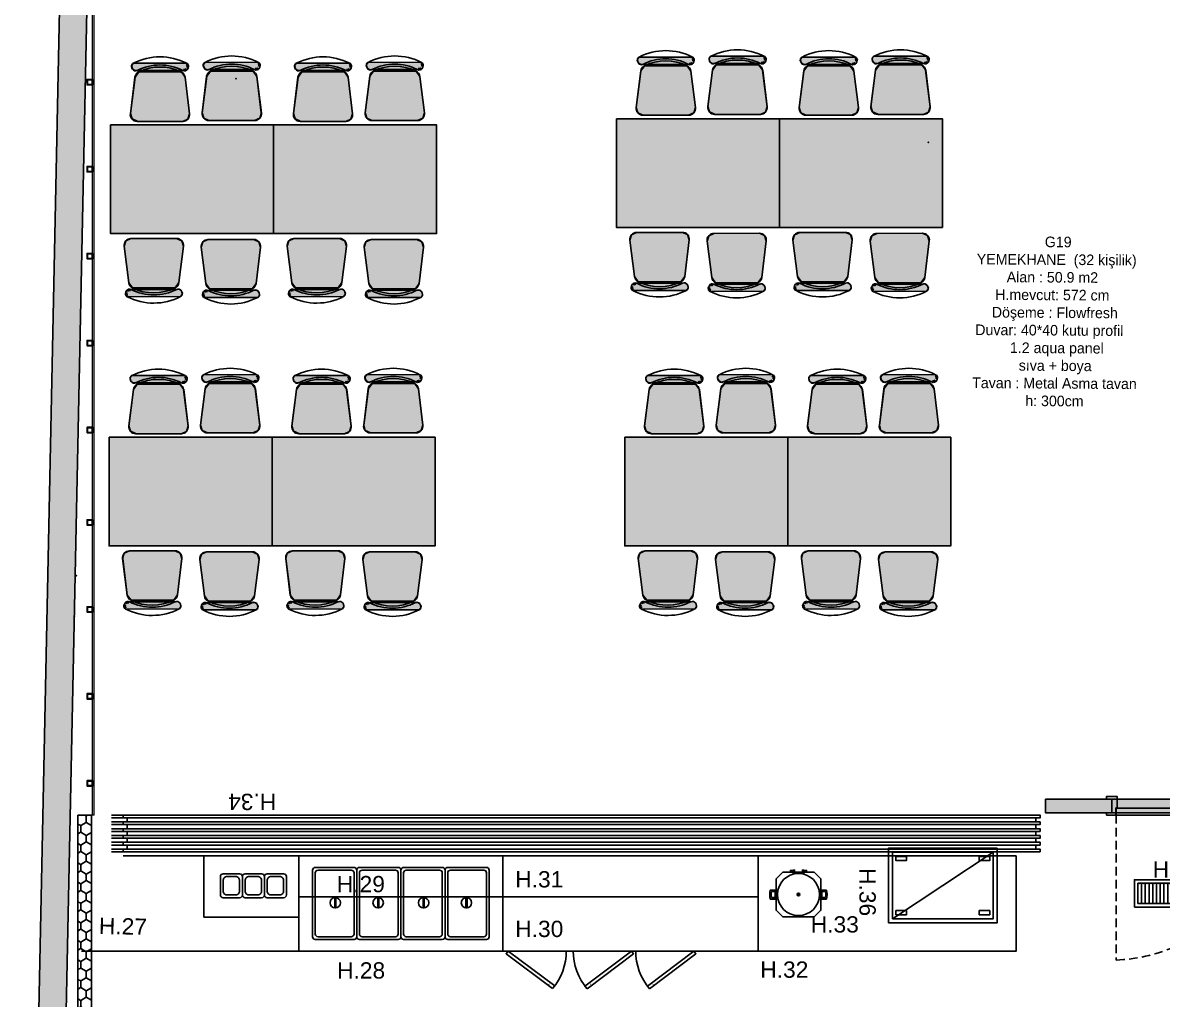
# Model space of a CAD drawing. Header units: millimetres. Extents: x 17474 to 44983, y -1049 to 14585.
# Drawn here: x 17760 to 18599, y 459 to 1178 of the extents above; entities that cross this region are included whole.
import ezdxf

# ---------------------------------------------------------------- set-up
doc = ezdxf.new("R2010")
doc.units = ezdxf.units.MM
doc.linetypes.add('DASHED', pattern=[19.05, 12.7, -6.35])
for name, color, linetype in [('002 Çizgi', 7, 'Continuous'), ('10 CM  SOĞUK ODA PANEL-PASLANMAZ KAPLAMA', 253, 'Continuous'), ('DOOR-YOO', 43, 'Continuous'), ('DUVARIC', 254, 'Continuous'), ('INT-PROFİL', 160, 'Continuous'), ('Kıtc-002 Çizgi', 7, 'Continuous'), ('Kıtc-028 Yer Izgarası', 252, 'Continuous'), ('NOKTA', 7, 'Continuous'), ('S2000-001 Duvar', 6, 'Continuous'), ('S2000-002 Çizgi', 7, 'Continuous'), ('TEFRIS-HAREKETLI_OGE', 54, 'Continuous'), ('TXT-YOO', 7, 'Continuous'), ('YAZI-1_OGE', 255, 'Continuous')]:
    doc.layers.add(name, color=color, linetype=linetype)
doc.layers.add('DÖŞEME', color=7, linetype='Continuous', lineweight=13, true_color=0x616161)
doc.layers.add('INT-AQUAPANEL', color=255, linetype='Continuous', lineweight=13)
doc.styles.add('MEKAN', font='stylu.ttf', dxfattribs={"height": 13})
doc.styles.add('X_Roads$0$Standard', font='arial.ttf')

# ---------------------------------------------------------------- blocks, each defined once
blk = doc.blocks.new('wert6y7u8ı9opkjhgfds')
for p, q in [((35241.13, 26393.81), (35240.62, 26394.67)), ((35281.4, 26393.81), (35281.91, 26394.67)), ((35293.94, 26394.43), (35293.43, 26395.29)), ((35334.21, 26394.43), (35334.72, 26395.29)), ((35239.47, 26361.07), (35242.82, 26387.91)), ((35283.06, 26361.07), (35279.71, 26387.91)), ((35292.28, 26361.68), (35295.63, 26388.52)), ((35335.87, 26361.68), (35332.52, 26388.52)), ((35224.89, 26272.83), (35224.89, 26352.83)), ((35224.89, 26352.83), (35344.89, 26352.83)), ((35244.43, 26355.45), (35278.1, 26355.45)), ((35297.24, 26356.06), (35330.91, 26356.06)), ((35344.89, 26272.83), (35344.89, 26352.83)), ((35344.89, 26272.83), (35224.89, 26272.83)), ((35273.5, 26269.22), (35239.83, 26269.13)), ((35330.27, 26268.55), (35296.6, 26268.47)), ((35234.88, 26263.5), (35238.3, 26236.67)), ((35278.47, 26263.61), (35275.19, 26236.76)), ((35291.65, 26262.83), (35295.07, 26236)), ((35335.24, 26262.94), (35331.96, 26236.09)), ((35236.62, 26230.76), (35236.11, 26229.9)), ((35272.76, 26232.28), (35272.25, 26231.42)), ((35276.89, 26230.86), (35277.41, 26230)), ((35293.39, 26230.09), (35292.88, 26229.23)), ((35333.66, 26230.19), (35334.18, 26229.33))]:
    blk.add_line(p, q)
for centre, radius, start, end in [((35261.27, 26360.09), 42.85, 62.70774, 117.29226), ((35314.07, 26360.71), 42.85, 62.70774, 117.29226), ((35242.76, 26395.95), 2.5, 117.29226, 210.84432), ((35243.28, 26395.09), 2.5, 210.84432, 297.20188), ((35261.27, 26360.09), 36.85, 62.79812, 117.20188), ((35261.27, 26360.09), 35.35, 63.6306, 116.3694), ((35279.25, 26395.09), 2.5, 242.79812, 329.15568), ((35279.25, 26395.09), 1.5, 242.79812, 329.15568), ((35279.77, 26395.95), 1.5, 329.15568, 62.70774), ((35279.77, 26395.95), 2.5, 329.15568, 62.70774), ((35295.57, 26396.57), 2.5, 117.29226, 210.84432), ((35296.09, 26395.71), 2.5, 210.84432, 297.20188), ((35314.07, 26360.71), 36.85, 62.79812, 117.20188), ((35314.07, 26360.71), 35.35, 63.6306, 116.3694), ((35332.06, 26395.71), 2.5, 242.79812, 329.15568), ((35332.06, 26395.71), 1.5, 242.79812, 329.15568), ((35332.58, 26396.57), 1.5, 329.15568, 62.70774), ((35332.58, 26396.57), 2.5, 329.15568, 62.70774), ((35247.79, 26387.29), 5, 116.3694, 172.87498), ((35274.75, 26387.29), 5, 7.12502, 63.6306), ((35300.59, 26387.9), 5, 116.3694, 172.87498), ((35327.56, 26387.9), 5, 7.12502, 63.6306), ((35244.43, 26360.45), 5, 172.87498, 270), ((35278.1, 26360.45), 5, 270, 7.12502), ((35297.24, 26361.06), 5, 172.87498, 270), ((35330.91, 26361.06), 5, 270, 7.12502), ((35239.84, 26264.13), 5, 90.14357, 187.26859), ((35273.51, 26264.22), 5, 353.01856, 90.14357), ((35296.61, 26263.47), 5, 90.14357, 187.26859), ((35330.28, 26263.55), 5, 353.01856, 90.14357), ((35243.26, 26237.3), 5, 187.26859, 243.77417), ((35270.22, 26237.37), 5, 296.51297, 353.01856), ((35300.03, 26236.63), 5, 187.26859, 243.77417), ((35326.99, 26236.7), 5, 296.51297, 353.01856), ((35238.26, 26228.62), 2.5, 149.29925, 242.85131), ((35238.77, 26229.48), 2.5, 62.9417, 149.29925), ((35238.26, 26228.62), 1.5, 149.29925, 242.85131), ((35256.67, 26264.53), 42.85, 242.85131, 297.43583), ((35238.77, 26229.48), 1.5, 62.9417, 149.29925), ((35256.67, 26264.53), 36.85, 242.9417, 297.34545), ((35256.67, 26264.53), 35.35, 243.77417, 296.51297), ((35274.75, 26229.57), 2.5, 30.98789, 117.34545), ((35275.27, 26228.71), 2.5, 297.43583, 30.98789), ((35295.03, 26227.96), 2.5, 149.29925, 242.85131), ((35295.54, 26228.82), 2.5, 62.9417, 149.29925), ((35295.03, 26227.96), 1.5, 149.29925, 242.85131), ((35313.44, 26263.86), 42.85, 242.85131, 297.43583), ((35295.54, 26228.82), 1.5, 62.9417, 149.29925), ((35313.44, 26263.86), 36.85, 242.9417, 297.34545), ((35313.44, 26263.86), 35.35, 243.77417, 296.51297), ((35331.52, 26228.91), 2.5, 30.98789, 117.34545), ((35332.04, 26228.05), 2.5, 297.43583, 30.98789)]:
    blk.add_arc(centre, radius, start, end)
blk = doc.blocks.new('sandlye renk')
at = {"layer": 'TEFRIS-HAREKETLI_OGE'}
h = blk.add_hatch(color=254, dxfattribs=at)
h.dxf.hatch_style = 1
h.set_gradient(color1=(230, 222, 214), color2=(140, 110, 84), tint=1, name='SPHERICAL')
h.paths.add_polyline_path([(22024.15, -13216.35), (22022.89, -13217.88), (22023.14, -13219.85), (22023.66, -13220.71), (22025.11, -13221.84), (22026.94, -13221.66), (22060.63, -13221.75), (22062.46, -13221.93), (22063.93, -13220.81), (22064.44, -13219.95), (22064.7, -13217.99), (22063.45, -13216.45)])
h = blk.add_hatch(color=254, dxfattribs=at)
h.dxf.hatch_style = 1
h.set_gradient(color1=(230, 222, 214), color2=(163, 131, 102), tint=1, name='SPHERICAL')
h.paths.add_polyline_path([(22028.08, -13222.77), (22025.33, -13226.62), (22021.91, -13253.45), (22023.11, -13257.38), (22026.86, -13259.09), (22060.53, -13259.17), (22064.28, -13257.49), (22065.51, -13253.56), (22062.22, -13226.71), (22059.49, -13222.85)])
for points in [[(22024.15, -13216.35), (22022.89, -13217.88), (22023.14, -13219.85), (22023.66, -13220.71), (22025.11, -13221.84), (22026.94, -13221.66), (22060.63, -13221.75), (22062.46, -13221.93), (22063.93, -13220.81), (22064.44, -13219.95), (22064.7, -13217.99), (22063.45, -13216.45), (22024.15, -13216.35)], [(22028.08, -13222.77), (22025.33, -13226.62), (22021.91, -13253.45), (22023.11, -13257.38), (22026.86, -13259.09), (22060.53, -13259.17), (22064.28, -13257.49), (22065.51, -13253.56), (22062.22, -13226.71), (22059.49, -13222.85), (22028.08, -13222.77)]]:
    blk.add_lwpolyline(points, dxfattribs=at)
blk = doc.blocks.new('masa renk')
at = {"layer": 'TEFRIS-HAREKETLI_OGE'}
h = blk.add_hatch(color=8, dxfattribs=at)
h.dxf.hatch_style = 1
h.set_gradient(color1=(120, 121, 119), color2=(232, 233, 231), tint=1, name='INVCYLINDER')
h.paths.add_polyline_path([(21909.89, -12510.61), (22029.89, -12510.61), (22029.89, -12590.61), (21909.89, -12590.61)])
blk.add_lwpolyline([(21909.89, -12510.61), (22029.89, -12510.61), (22029.89, -12590.61), (21909.89, -12590.61)], close=True, dxfattribs=at)
blk = doc.blocks.new('A$C4A623701')
at = {"layer": 'Kıtc-002 Çizgi'}
blk.add_line((3, 3), (77, 52), dxfattribs=at)
for points in [[(0, 0), (80, 0), (80, 55), (0, 55)], [(3, 3), (77, 3), (77, 52), (3, 52)], [(5.5, 48.92), (13.24, 48.92), (13.24, 45.93), (5.5, 45.93)], [(74.5, 48.92), (66.76, 48.92), (66.76, 45.93), (74.5, 45.93)], [(5.5, 6.08), (13.24, 6.08), (13.24, 9.07), (5.5, 9.07)], [(74.5, 6.08), (66.76, 6.08), (66.76, 9.07), (74.5, 9.07)]]:
    blk.add_lwpolyline(points, close=True, dxfattribs=at)
blk = doc.blocks.new('A$C03714F4C')
at = {"layer": '002 Çizgi'}
h = blk.add_hatch(color=256, dxfattribs=at)
edge = h.paths.add_edge_path()
edge.add_arc((21.08, 18.05), 1.06, 0, 360)
for points in [[(25.03, 1.55), (32.58, 1.55), (37.58, 6.55), (37.58, 29.55), (32.58, 34.55), (9.58, 34.55), (4.58, 29.55), (4.58, 6.55), (9.58, 1.55), (17.14, 1.55)], [(0.34, 14.76), (4.58, 14.76), (4.58, 21.34), (0.34, 21.34)], [(1.18, 15.76), (4, 15.76), (4, 20.34), (1.18, 20.34)], [(41.82, 14.76), (37.58, 14.76), (37.58, 21.34), (41.82, 21.34)], [(40.99, 15.76), (38.16, 15.76), (38.16, 20.34), (40.99, 20.34)], [(18.23, 1.55), (23.93, 1.55)]]:
    blk.add_lwpolyline(points, dxfattribs=at)
for radius in [15.5, 1.06]:
    blk.add_circle((21.08, 18.05), radius, dxfattribs=at)
for centre, radius, start, end in [((16, 18.05), 16, 168.1479, 191.8521), ((16, 18.05), 15, 171.23328, 188.76672), ((26.16, 18.05), 15, 351.23328, 8.76672), ((26.16, 18.05), 16, 348.1479, 11.8521)]:
    blk.add_arc(centre, radius, start, end, dxfattribs=at)
at = {"layer": 'Kıtc-002 Çizgi'}
for points in [[(15.21, 0.2), (17.87, 0.41), (17.87, 1.04), (15.21, 1.25)], [(26.95, 0.2), (24.29, 0.41), (24.29, 1.04), (26.95, 1.25)]]:
    blk.add_lwpolyline(points, close=True, dxfattribs=at)
for points in [[(17.14, 3.06), (17.14, 1.09)], [(17.14, 0), (18.23, 0), (18.23, 2.81)], [(17.14, 0.35), (17.14, 0)], [(25.03, 0), (23.93, 0), (23.93, 2.81)], [(25.03, 3.06), (25.03, 1.09)], [(25.03, 0.35), (25.03, 0)]]:
    blk.add_lwpolyline(points, dxfattribs=at)
blk = doc.blocks.new('A$C4383204F')
at = {"layer": 'S2000-002 Çizgi'}
for points in [[(51, 32.5), (2, 32.5, 0.414214), (0, 30.5), (0, 2, 0.414214), (2, 0), (51, 0, 0.414214), (53, 2), (53, 30.5, 0.414214)], [(49, 30.5), (4, 30.5, 0.414214), (2, 28.5), (2, 4, 0.414214), (4, 2), (49, 2, 0.414214), (51, 4), (51, 28.5, 0.414214)]]:
    blk.add_lwpolyline(points, format="xyb", close=True, dxfattribs=at)
blk.add_lwpolyline([(29.68, 16.18), (22.18, 16.18), (22.18, 15.43), (29.68, 15.43)], close=True, dxfattribs=at)
blk.add_circle((25.93, 15.78), 3.82, dxfattribs=at)
blk = doc.blocks.new('A$C43FC432D')
at = {"layer": 'S2000-002 Çizgi'}
blk.add_lwpolyline([(0, 0), (190, 0), (190, 70), (0, 70)], close=True, dxfattribs=at)
blk = doc.blocks.new('A$C2BD87386')
at = {"layer": 'Kıtc-028 Yer Izgarası'}
for p, q in [((57.5, 17.5), (2.5, 17.5)), ((2.5, 17.5), (2.5, 2.5)), ((5.25, 17.5), (5.25, 2.5)), ((8, 17.5), (8, 2.5)), ((10.75, 17.5), (10.75, 2.5)), ((13.5, 17.5), (13.5, 2.5)), ((16.25, 17.5), (16.25, 2.5)), ((19, 17.5), (19, 2.5)), ((21.75, 17.5), (21.75, 2.5)), ((24.5, 17.5), (24.5, 2.5)), ((27.25, 17.5), (27.25, 2.5)), ((30, 17.5), (30, 2.5)), ((32.75, 17.5), (32.75, 2.5)), ((35.5, 17.5), (35.5, 2.5)), ((38.25, 17.5), (38.25, 2.5)), ((41, 17.5), (41, 2.5)), ((43.75, 17.5), (43.75, 2.5)), ((46.5, 17.5), (46.5, 2.5)), ((49.25, 17.5), (49.25, 2.5)), ((52, 17.5), (52, 2.5)), ((54.75, 17.5), (54.75, 2.5)), ((57.5, 2.5), (57.5, 17.5)), ((2.5, 2.5), (57.5, 2.5))]:
    blk.add_line(p, q, dxfattribs=at)
blk.add_lwpolyline([(0, 0), (60, 0), (60, 20), (0, 20)], close=True, dxfattribs=at)
for p in [(3.875, 17.5), (5.25, 17.5), (6.625, 17.5), (8, 17.5), (9.375, 17.5), (10.75, 17.5), (12.125, 17.5), (13.5, 17.5), (14.875, 17.5), (16.25, 17.5), (17.625, 17.5), (19, 17.5), (20.375, 17.5), (21.75, 17.5), (23.125, 17.5), (24.5, 17.5), (25.875, 17.5), (27.25, 17.5), (28.625, 17.5), (30, 17.5), (31.375, 17.5), (32.75, 17.5), (34.125, 17.5), (35.5, 17.5), (36.875, 17.5), (38.25, 17.5), (39.625, 17.5), (41, 17.5), (42.375, 17.5), (43.75, 17.5), (45.125, 17.5), (46.5, 17.5), (47.875, 17.5), (49.25, 17.5), (50.625, 17.5), (52, 17.5), (53.375, 17.5), (54.75, 17.5), (56.125, 17.5)]:
    blk.add_point(p, dxfattribs=at)
blk = doc.blocks.new('120 kapı')
at = {"layer": 'DOOR-YOO', "linetype": 'DASHED', "ltscale": 0.5, "extrusion": (4.70698e-22, -8.54121e-07, 1), "elevation": 0}
blk.add_lwpolyline([(30887.44, 1497.34), (30887.44, 1604.04)], dxfattribs=at)
at = {"layer": 'DOOR-YOO', "extrusion": (4.70698e-22, -8.54121e-07, 1), "elevation": 0}
blk.add_lwpolyline([(30794.58, 1501.84), (30784.83, 1501.84, 0.414214), (30784.33, 1501.34), (30784.33, 1498.34), (30782.83, 1498.34), (30782.83, 1501.34, -0.414214), (30784.83, 1503.34), (30794.58, 1503.34, -1)], format="xyb", close=True, dxfattribs=at)
for points in [[(30766.64, 1497.34), (30773.64, 1497.34), (30773.64, 1492.14), (30774.64, 1492.14), (30774.64, 1483.48), (30766.64, 1483.48), (30766.64, 1485.75), (30770.64, 1485.75), (30770.64, 1495.74), (30766.64, 1495.74)], [(30887.44, 1497.34), (30773.98, 1497.34), (30773.98, 1492.34), (30887.44, 1492.34)], [(30785.58, 1497.34), (30781.58, 1497.34), (30781.58, 1498.34), (30785.58, 1498.34)], [(30894.64, 1497.34), (30887.64, 1497.34), (30887.64, 1492.14), (30886.64, 1492.14), (30886.64, 1483.74), (30894.64, 1483.74), (30894.64, 1485.75), (30890.64, 1485.75), (30890.64, 1495.75), (30894.64, 1495.75)], [(30785.58, 1492.34), (30781.58, 1492.34), (30781.58, 1491.34), (30785.58, 1491.34)]]:
    blk.add_lwpolyline(points, close=True, dxfattribs=at)
at = {"layer": 'DOOR-YOO', "extrusion": (4.70698e-22, 8.54121e-07, 1), "elevation": 0}
blk.add_lwpolyline([(30794.58, 1487.84), (30784.83, 1487.84, -0.414214), (30784.33, 1488.34), (30784.33, 1491.34), (30782.83, 1491.34), (30782.83, 1488.34, 0.414214), (30784.83, 1486.34), (30794.58, 1486.34, 1)], format="xyb", close=True, dxfattribs=at)
at = {"layer": 'DOOR-YOO', "linetype": 'DASHED', "ltscale": 0.5, "extrusion": (4.70698e-22, -8.54121e-07, 1)}
blk.add_arc((30891.69, 1485.86, 0), 118.26, 92.05966, 174.42594, dxfattribs=at)
blk = doc.blocks.new('profil')
at = {"layer": 'INT-PROFİL'}
for points in [[(3524.77, 6983.36), (3528.77, 6983.36), (3528.77, 6979.36), (3524.77, 6979.36)], [(3525.07, 6983.06), (3528.47, 6983.06), (3528.47, 6979.66), (3525.07, 6979.66)]]:
    blk.add_lwpolyline(points, close=True, dxfattribs=at)

msp = doc.modelspace()

# ---------------------------------------------------------------- hatches: boundary and pattern name
at = {"layer": '10 CM  SOĞUK ODA PANEL-PASLANMAZ KAPLAMA'}
h = msp.add_hatch(dxfattribs=at)
h.set_pattern_fill('HONEY', color=256, scale=1.5)
h.set_pattern_definition([(0, (14656.986, 2113.2878), (7.14375, 4.124446), [4.7625, -9.525]), (120, (14656.986, 2113.2878), (-7.14375, 4.124446), [4.7625, -9.525]), (60, (14656.986, 2113.2878), (2e-08, 8.248892), [-9.525, 4.7625])])
h.paths.add_polyline_path([(21147.1, 596.16), (21147.1, 606.16), (18513.31, 606.16), (18513.31, 596.16)])
h = msp.add_hatch(dxfattribs=at)
h.set_pattern_fill('HONEY', color=256, scale=1.5, angle=-90)
h.set_pattern_definition([(270, (14837.5886, -3935.2486), (4.124446, -7.14375), [4.7625, -9.525]), (30, (14837.5886, -3935.2486), (4.124446, 7.14375), [4.7625, -9.525]), (330, (14837.5886, -3935.2486), (8.248892, -2e-08), [-9.525, 4.7625])])
edge = h.paths.add_edge_path()
edge.add_line((17810.99, 594.45), (17810.99, 320.82))
edge.add_line((17810.99, 320.82), (17800.99, 320.82))
edge.add_line((17800.99, 320.82), (17800.99, 594.45))
edge.add_line((17800.99, 594.45), (17810.99, 594.45))
at = {"layer": 'DUVARIC'}
h = msp.add_hatch(dxfattribs=at)
h.set_pattern_fill('JIS_STN_2.5', color=256, scale=2, angle=-0.33001)
h.set_pattern_definition([(44.669988, (-17068.903, -6479.164), (-3.5151114, 3.5558391), []), (44.669988, (-17065.373, -6479.1844), (-3.5151114, 3.5558391), [2.4, -1])])
h.paths.add_polyline_path([(17789.21, 1270.83), (17769.59, 320.19), (17760.86, -130.81), (17760.46, -151.54), (17781.19, -151.2), (17780.86, -131.2), (17789.59, 319.8), (17809.21, 1270.42)])

# ---------------------------------------------------------------- linework, layer by layer
at = {"layer": '10 CM  SOĞUK ODA PANEL-PASLANMAZ KAPLAMA'}
msp.add_lwpolyline([(21147.1, 606.16), (18513.31, 606.16), (18513.31, 596.16), (21147.1, 596.16)], close=True, dxfattribs=at)
msp.add_lwpolyline([(17810.99, 594.45), (17810.99, 320.82), (17800.99, 320.82), (17800.99, 594.45), (17810.99, 594.45)], dxfattribs=at)
at = {"layer": 'DUVARIC'}
msp.add_lwpolyline([(17789.21, 1270.83), (17769.59, 320.19), (17760.86, -130.81), (17760.46, -151.54), (17781.19, -151.2), (17780.86, -131.2), (17789.59, 319.8), (17809.21, 1270.42)], close=True, dxfattribs=at)
at = {"layer": 'INT-AQUAPANEL'}
for p, q in [((17811.75, 594.45), (17811.75, 1199.91)), ((17812.95, 594.45), (17812.95, 1198.71)), ((17812.95, 594.45), (17811.75, 594.45))]:
    msp.add_line(p, q, dxfattribs=at)
at = {"layer": 'NOKTA', "color": 3}
for p in [(17917.39, 1136.5), (18426.89, 1089.6), (17799.89, 770.8), (17798.39, 740.8)]:
    msp.add_point(p, dxfattribs=at)
at = {"layer": 'S2000-002 Çizgi'}
for p, q in [((17825.83, 567.49), (17837.33, 567.49)), ((17834.33, 564.49), (18488.76, 564.49)), ((18026.17, 567.49), (17837.33, 567.49)), ((17893.76, 564.49), (17893.76, 519.49)), ((17893.76, 564.49), (17893.76, 519.49)), ((18487.15, 567.49), (18506.23, 567.49)), ((17893.76, 519.49), (17893.76, 539.49)), ((17963.76, 519.49), (17893.76, 519.49)), ((17803.76, 494.49), (17963.76, 494.49)), ((17963.76, 494.49), (17893.76, 494.49))]:
    msp.add_line(p, q, dxfattribs=at)
for points in [[(17825.83, 594.49), (17834.33, 594.49), (17834.33, 592.49), (17825.83, 592.49)], [(17825.83, 592.49), (17837.33, 592.49), (17837.33, 589.49), (17825.83, 589.49)], [(17825.83, 589.49), (17834.33, 589.49), (17834.33, 587.49), (17825.83, 587.49)], [(17825.83, 587.49), (17837.33, 587.49), (17837.33, 584.49), (17825.83, 584.49)], [(17825.83, 587.49), (17837.33, 587.49), (17837.33, 584.49), (17825.83, 584.49)], [(18491.76, 594.49), (17834.33, 594.49)], [(18026.17, 592.49), (17837.33, 592.49)], [(17837.33, 592.49), (18488.76, 592.49)], [(17837.33, 589.49), (18026.17, 589.49)], [(18488.76, 589.49), (17837.33, 589.49)], [(18026.17, 587.49), (17837.33, 587.49)], [(17837.33, 587.49), (18026.17, 587.49)], [(18488.76, 587.49), (17837.33, 587.49)], [(18487.15, 594.49), (18509.23, 594.49), (18509.23, 592.49), (18487.15, 592.49)], [(18487.15, 592.49), (18506.23, 592.49), (18506.23, 589.49), (18487.15, 589.49)], [(18487.15, 589.49), (18509.23, 589.49), (18509.23, 587.49), (18487.15, 587.49)], [(18487.15, 587.49), (18506.23, 587.49), (18506.23, 584.49), (18487.15, 584.49)], [(18487.15, 587.49), (18506.23, 587.49), (18506.23, 584.49), (18487.15, 584.49)], [(17825.83, 584.49), (17834.33, 584.49), (17834.33, 582.49), (17825.83, 582.49)], [(17825.83, 582.49), (17837.33, 582.49), (17837.33, 579.49), (17825.83, 579.49)], [(17825.83, 582.49), (17837.33, 582.49), (17837.33, 579.49), (17825.83, 579.49)], [(17825.83, 582.49), (17837.33, 582.49), (17837.33, 579.49), (17825.83, 579.49)], [(17825.83, 579.49), (17834.33, 579.49), (17834.33, 577.49), (17825.83, 577.49)], [(17837.33, 584.49), (18026.17, 584.49)], [(18026.17, 584.49), (17837.33, 584.49)], [(17837.33, 584.49), (18488.76, 584.49)], [(17837.33, 582.49), (18026.17, 582.49)], [(18026.17, 582.49), (17837.33, 582.49)], [(18026.17, 582.49), (17837.33, 582.49)], [(18488.76, 582.49), (17837.33, 582.49)], [(17837.33, 579.49), (18026.17, 579.49)], [(17837.33, 579.49), (18026.17, 579.49)], [(18026.17, 579.49), (17837.33, 579.49)], [(17837.33, 579.49), (18488.76, 579.49)], [(18487.15, 584.49), (18509.23, 584.49), (18509.23, 582.49), (18487.15, 582.49)], [(18487.15, 582.49), (18506.23, 582.49), (18506.23, 579.49), (18487.15, 579.49)], [(18487.15, 582.49), (18506.23, 582.49), (18506.23, 579.49), (18487.15, 579.49)], [(18487.15, 582.49), (18506.23, 582.49), (18506.23, 579.49), (18487.15, 579.49)], [(18487.15, 579.49), (18509.23, 579.49), (18509.23, 577.49), (18487.15, 577.49)], [(17825.83, 577.49), (17837.33, 577.49), (17837.33, 574.49), (17825.83, 574.49)], [(17825.83, 574.49), (17834.33, 574.49), (17834.33, 572.49), (17825.83, 572.49)], [(17825.83, 572.49), (17837.33, 572.49), (17837.33, 569.49), (17825.83, 569.49)], [(18026.17, 577.49), (17837.33, 577.49)], [(17837.33, 577.49), (18488.76, 577.49)], [(17837.33, 574.49), (18026.17, 574.49)], [(18488.76, 574.49), (17837.33, 574.49)], [(17837.33, 572.49), (18026.17, 572.49)], [(18488.76, 572.49), (17837.33, 572.49)], [(18487.15, 577.49), (18506.23, 577.49), (18506.23, 574.49), (18487.15, 574.49)], [(18487.15, 574.49), (18509.23, 574.49), (18509.23, 572.49), (18487.15, 572.49)], [(18487.15, 572.49), (18506.23, 572.49), (18506.23, 569.49), (18487.15, 569.49)], [(17825.83, 569.49), (17834.33, 569.49), (17834.33, 567.49), (17825.83, 567.49)], [(17837.33, 569.49), (18026.17, 569.49)], [(18488.76, 569.49), (17837.33, 569.49)], [(17837.33, 567.49), (18488.76, 567.49)], [(18487.15, 569.49), (18509.23, 569.49), (18509.23, 567.49), (18487.15, 567.49)]]:
    msp.add_lwpolyline(points, dxfattribs=at)
for points in [[(18113.76, 534.49), (17963.76, 534.49), (17963.76, 564.49), (18113.76, 564.49)], [(18113.76, 494.49), (17963.76, 494.49), (17963.76, 564.49), (18113.76, 564.49)], [(18301.76, 494.49), (18301.76, 564.49), (18113.76, 564.49), (18113.76, 494.49)], [(18113.76, 534.49), (18301.76, 534.49), (18301.76, 564.49), (18113.76, 564.49)], [(18150.45, 466.82), (18116.22, 492.43), (18117.76, 494.49), (18151.99, 468.88)], [(18175.82, 466.67), (18209.93, 492.44), (18208.39, 494.49), (18174.28, 468.72)], [(18221.8, 466.67), (18255.91, 492.44), (18254.36, 494.49), (18220.25, 468.72)]]:
    msp.add_lwpolyline(points, close=True, dxfattribs=at)
for points in [[(17920.08, 533.72), (17907.88, 533.72, -0.414214), (17905.88, 535.72), (17905.88, 549.32, -0.414214), (17907.88, 551.32), (17920.08, 551.32, -0.414214), (17922.08, 549.32), (17922.08, 535.72, -0.414214)], [(17917.08, 535.72), (17910.88, 535.72, -0.414214), (17907.88, 538.72), (17907.88, 546.32, -0.414214), (17910.88, 549.32), (17917.08, 549.32, -0.414214), (17920.08, 546.32), (17920.08, 538.72, -0.414214)], [(17924.08, 533.72), (17936.28, 533.72, 0.414214), (17938.28, 535.72), (17938.28, 549.32, 0.414214), (17936.28, 551.32), (17924.08, 551.32, 0.414214), (17922.08, 549.32), (17922.08, 535.72, 0.414214)], [(17927.08, 535.72), (17933.28, 535.72, 0.414214), (17936.28, 538.72), (17936.28, 546.32, 0.414214), (17933.28, 549.32), (17927.08, 549.32, 0.414214), (17924.08, 546.32), (17924.08, 538.72, 0.414214)], [(17952.48, 533.72), (17940.28, 533.72, -0.414214), (17938.28, 535.72), (17938.28, 549.32, -0.414214), (17940.28, 551.32), (17952.48, 551.32, -0.414214), (17954.48, 549.32), (17954.48, 535.72, -0.414214)], [(17949.48, 535.72), (17943.28, 535.72, -0.414214), (17940.28, 538.72), (17940.28, 546.32, -0.414214), (17943.28, 549.32), (17949.48, 549.32, -0.414214), (17952.48, 546.32), (17952.48, 538.72, -0.414214)]]:
    msp.add_lwpolyline(points, format="xyb", close=True, dxfattribs=at)
at = {"layer": 'S2000-002 Çizgi', "const_width": 0.428}
for points in [[(18148.2, 470.51), (18147.21, 469.18), (18141.56, 473.42), (18140.11, 474.5)], [(18178.07, 470.37), (18179.06, 469.05), (18184.7, 473.31), (18186.14, 474.4)], [(18224.04, 470.37), (18225.04, 469.05), (18230.67, 473.31), (18232.12, 474.4)]]:
    msp.add_lwpolyline(points, dxfattribs=at)
at = {"layer": 'S2000-002 Çizgi'}
for centre, start, end in [((18117.76, 494.49), 319.75503, 0), ((18208.39, 494.49), 180, 220.50921), ((18254.36, 494.49), 180, 220.50921)]:
    msp.add_arc(centre, 42.75, start, end, dxfattribs=at)

# ---------------------------------------------------------------- block references
at = {"layer": 'DÖŞEME', "rotation": 180}
msp.add_blockref('120 kapı', (49452.67, 2091.91, 0), dxfattribs=at)
at = {"layer": 'INT-PROFİL', "rotation": 270}
for p in [(10828.39, 4660.68), (10828.39, 4596.68), (10828.39, 4532.68), (10828.39, 4468.68), (10828.39, 4404.68), (10828.39, 4336.68), (10828.39, 4272.68), (10828.39, 4208.68), (10828.39, 4144.68)]:
    msp.add_blockref('profil', p, dxfattribs=at)
at = {"layer": 'S2000-001 Duvar'}
msp.add_blockref('A$C4A623701', (18397.66, 515.14), dxfattribs=at)
at = {"layer": 'S2000-002 Çizgi'}
for name, p, rotation in [('A$C43FC432D', (18491.76, 564.49), 180), ('A$C4383204F', (18006.26, 555.99), 270), ('A$C4383204F', (18071.26, 555.99), 270), ('A$C03714F4C', (18352.49, 554.1), 180)]:
    msp.add_blockref(name, p, dxfattribs=dict(at, rotation=rotation))
at = {"layer": 'S2000-002 Çizgi', "extrusion": (0, 0, -1), "zscale": -1, "rotation": 270}
for p in [(-18006.26, 555.99), (-18071.26, 555.99)]:
    msp.add_blockref('A$C4383204F', p, dxfattribs=at)
at = {"layer": 'S2000-002 Çizgi'}
msp.add_blockref('A$C2BD87386', (18578.69, 526.88), dxfattribs=at)
at = {"layer": 'TEFRIS-HAREKETLI_OGE'}
for name, p in [('wert6y7u8ı9opkjhgfds', (-17027.52, -25245.83)), ('wert6y7u8ı9opkjhgfds', (-16907.52, -25245.83)), ('wert6y7u8ı9opkjhgfds', (-17399.83, -25250.36)), ('wert6y7u8ı9opkjhgfds', (-17279.83, -25250.36)), ('sandlye renk', (-3809.95, 14368.79)), ('sandlye renk', (-3757.14, 14369.4)), ('sandlye renk', (-3689.95, 14368.79)), ('sandlye renk', (-3637.14, 14369.4)), ('sandlye renk', (-4182.26, 14364.26)), ('sandlye renk', (-4129.45, 14364.88)), ('sandlye renk', (-4062.26, 14364.26)), ('sandlye renk', (-4009.45, 14364.88)), ('masa renk', (-4084.83, 13613.09)), ('masa renk', (-3964.83, 13613.09)), ('masa renk', (-3712.53, 13617.61)), ('masa renk', (-3592.53, 13617.61)), ('wert6y7u8ı9opkjhgfds', (-17400.9, -25480.22)), ('wert6y7u8ı9opkjhgfds', (-17280.9, -25480.22)), ('wert6y7u8ı9opkjhgfds', (-17021.34, -25480.22)), ('wert6y7u8ı9opkjhgfds', (-16901.34, -25480.22)), ('sandlye renk', (-4183.33, 14134.4)), ('sandlye renk', (-4130.52, 14135.02)), ('sandlye renk', (-4063.33, 14134.4)), ('sandlye renk', (-4010.52, 14135.02)), ('sandlye renk', (-3803.77, 14134.4)), ('sandlye renk', (-3750.96, 14135.02)), ('sandlye renk', (-3683.77, 14134.4)), ('sandlye renk', (-3630.96, 14135.02)), ('masa renk', (-4085.9, 13383.23)), ('masa renk', (-3965.9, 13383.23)), ('masa renk', (-3706.34, 13383.23)), ('masa renk', (-3586.34, 13383.23))]:
    msp.add_blockref(name, p, dxfattribs=at)
at = {"layer": 'TEFRIS-HAREKETLI_OGE', "xscale": -1, "rotation": 180}
for p in [(-3814.56, -12235.78), (-3694.56, -12235.78), (-4186.86, -12240.31), (-4130.09, -12240.97), (-4066.86, -12240.31), (-4010.09, -12240.97), (-3757.79, -12236.45), (-3637.79, -12236.45), (-4187.94, -12470.17), (-4067.94, -12470.17), (-3808.37, -12470.17), (-3688.37, -12470.17), (-4131.17, -12470.83), (-4011.17, -12470.83), (-3751.6, -12470.83), (-3631.6, -12470.83)]:
    msp.add_blockref('sandlye renk', p, dxfattribs=at)

# ---------------------------------------------------------------- texts
at = {"layer": 'S2000-001 Duvar', "insert": (18388.27, 555.55), "char_height": 12, "attachment_point": 1, "rotation": 270, "style": 'X_Roads$0$Standard'}
msp.add_mtext_dynamic_manual_height_columns('{\\C0;H.36}', width=300.4683, gutter_width=50, heights=[24.02], dxfattribs=at)
at = {"layer": 'S2000-002 Çizgi', "char_height": 12, "attachment_point": 1, "style": 'X_Roads$0$Standard'}
for s, insert, rotation in [('H.34', (17947.05, 598.23), 180), ('H.27', (17816.64, 519.09), 358.70309)]:
    msp.add_mtext_dynamic_manual_height_columns(s, width=300.4683, gutter_width=50, heights=[24.02], dxfattribs=dict(at, insert=insert, rotation=rotation))
for s, insert in [('H.29', (17991.61, 549.73)), ('H.31', (18122.92, 553.27)), ('H.33', (18340.46, 520.1)), ('H.30', (18122.92, 516.78)), ('H.32', (18303.28, 486.81)), ('H.28', (17991.78, 486.21))]:
    msp.add_mtext_dynamic_manual_height_columns(s, width=300.4683, gutter_width=50, heights=[24.02], dxfattribs=dict(at, insert=insert))
at = {"layer": 'TXT-YOO', "insert": (18424.08, 1020.88), "char_height": 7.8, "width": 199.4252, "attachment_point": 1, "rotation": 359.61968, "style": 'MEKAN'}
msp.add_mtext('\\pi88.68356;G19\\P\\pi38.72873;YEMEKHANE  (32 kişilik)     \\P\\pi60.82968;Alan : 50.9 m2\\P\\pi52.45867;H.mevcut: 572 cm   \\P\\pi50.03758;Döşeme : Flowfresh\\P\\pi37.94073;Duvar: 40*40 kutu profil\\P\\pi63.5534;1.2 aqua panel \\P\\pi70.10574;sıva + boya \\P\\pi35.89081;Tavan : Metal Asma tavan \\P\\pi75.09351;h: 300cm   ', dxfattribs=at)
at = {"layer": 'YAZI-1_OGE', "insert": (18592.13, 560.45), "char_height": 12, "attachment_point": 1, "style": 'X_Roads$0$Standard'}
msp.add_mtext_dynamic_manual_height_columns('{\\C0;H.52}', width=300.4683, gutter_width=50, heights=[24.02], dxfattribs=at)

doc.saveas('drawing.dxf')
